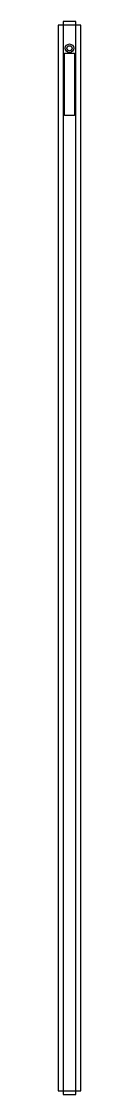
# Model space of a CAD drawing. Extents: x 0 to 30, y -5 to 1395.
import ezdxf

# ---------------------------------------------------------------- set-up
doc = ezdxf.new("R2010")
doc.units = 0
doc.layers.get('0').update_dxf_attribs({"linetype": 'CONTINUOUS'})

msp = doc.modelspace()

# ---------------------------------------------------------------- linework, layer by layer
for points in [[(0, 0), (30, 0), (30, 1390), (0, 1390)], [(6.9, -5), (23.1, -5), (23.1, 1395), (6.9, 1395)], [(8.5, 1353.5), (21.5, 1353.5), (21.5, 1272.5), (8.5, 1272.5)]]:
    msp.add_lwpolyline(points, close=True)
for radius in [5.6, 3.3]:
    msp.add_circle((15, 1360), radius)

doc.saveas('drawing.dxf')
